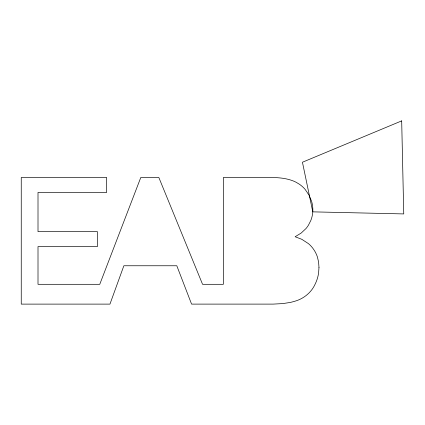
<?xml version="1.0" encoding="UTF-8"?>
<svg xmlns="http://www.w3.org/2000/svg" width="425" height="425" viewBox="0 0 425 425"><rect width="100%" height="100%" fill="white"/><g stroke="black" fill="none" stroke-linecap="round" stroke-linejoin="round"><path stroke-width="0.64" d="M318.978 267.405L318.612 272.845A36.401 36.401 0 0 1 315.228 283.948C311.355 292.697 303.307 299.057 294.116 301.437A52.976 52.976 0 0 1 289.93 302.494L282.8 303.588L273.142 304.109L191.579 304.114L176.805 265.763L123.861 265.763L109.953 304.114L21.25 304.114L21.25 177.491L106.675 177.491L106.675 192.435L38.006 192.435L38.006 231.646L97.431 231.646L97.431 246.59L38.006 246.59L38.006 284.309L99.763 284.309L140.787 177.491L158.838 177.491L202.56 284.309L223.364 284.309L223.364 177.491L270.868 177.491C278.354 177.528 285.993 178.155 293.027 180.869A33.198 33.198 0 0 1 296.278 182.362L299.253 184.142A29.399 29.399 0 0 1 305.161 189.433L309.044 195.176L311.605 201.338A29.941 29.941 0 0 1 312.832 210.89L312.779 211.894A28.252 28.252 0 0 1 310.765 220.596L308.444 225.17A27.147 27.147 0 0 1 305.957 228.581L301.182 233.049L295.141 236.741L301.803 239.312L308.428 243.621A29.176 29.176 0 0 1 312.805 248.232L314.25 250.309A29.33 29.33 0 0 1 317.438 257.082L318.596 262.06L318.978 267.405M401.683 120.886L302.441 162.233L312.779 211.857L403.75 213.924L401.683 120.886"/></g></svg>
